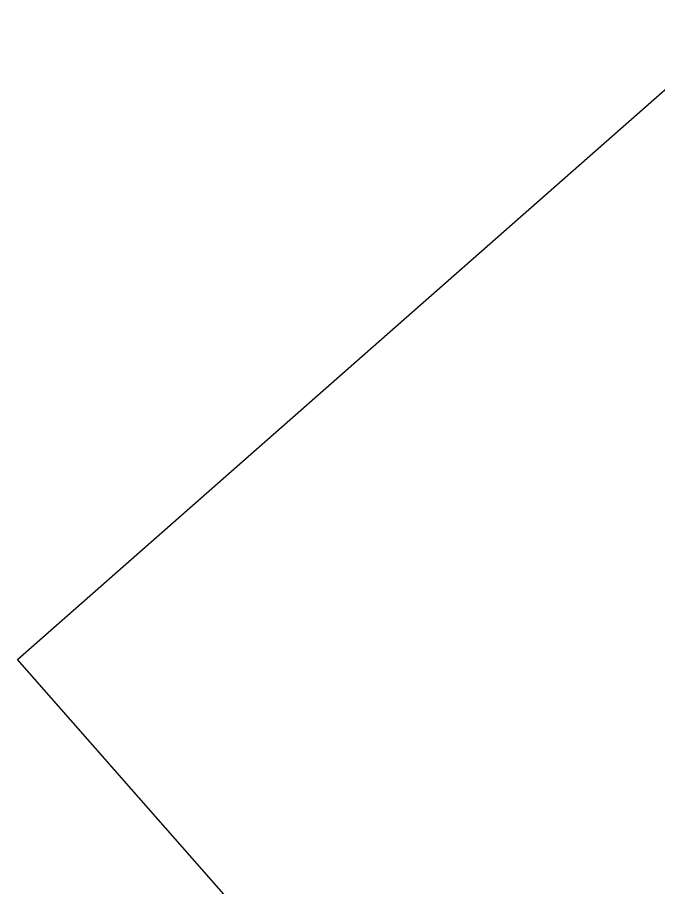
# Model space of a CAD drawing. Header units: millimetres. Extents: x 832728086 to 834530684, y 817551485 to 818349469.
# Drawn here: x 834419598 to 834420170, y 817819651 to 817820427 of the extents above; entities that cross this region are included whole.
import ezdxf

# ---------------------------------------------------------------- set-up
doc = ezdxf.new("R2010")
doc.units = ezdxf.units.MM
doc.header["$LTSCALE"] = 100
doc.layers.add('DLN0401_', color=7, linetype='Continuous')
doc.styles.add('Swis721tBT', font='swissl.ttf')
doc.dimstyles.new('INTDIM', dxfattribs={"dimtxt": 200, "dimasz": 125, "dimexe": 100, "dimexo": 150, "dimgap": 80, "dimtad": 1, "dimdec": 0, "dimzin": 9, "dimdsep": 46, "dimtxsty": 'Swis721tBT', "dimblk": 'OPEN30', "dimcen": -125, "dimclrd": 256, "dimclre": 256, "dimclrt": 2, "dimaunit": 1, "dimadec": 1, "dimazin": 0, "dimtfac": 0.444444, "dimtdec": 0, "dimtix": 1, "dimtmove": 2, "dimatfit": 3, "dimldrblk": 'OPEN30', "dimfxl": 0, "dimtolj": 1, "dimlwd": -1, "dimlwe": -1, "dimarcsym": 0})

# ---------------------------------------------------------------- blocks, each defined once
blk = doc.blocks.new('_Open30')
at = {"color": 0, "linetype": 'ByBlock', "lineweight": -2}
for p, q in [((-1, 0.2679), (0, 0)), ((0, 0), (-1, -0.2679)), ((0, 0), (-1, 0))]:
    blk.add_line(p, q, dxfattribs=at)

msp = doc.modelspace()

# ---------------------------------------------------------------- leaders
at = {"layer": 'DLN0401_'}
msp.add_leader([(834420301.2532, 817819054.9396, 0.0052), (834419597.8943, 817819854.1431, 0.0052), (834420248.6373, 817820426.8457, 0.0052)], dimstyle='INTDIM', override={"dimtxt": 350, "dimasz": 100, "dimgap": 100, "dimclrd": 1, "dimarcsym": 2}, dxfattribs=at)

doc.saveas('drawing.dxf')
